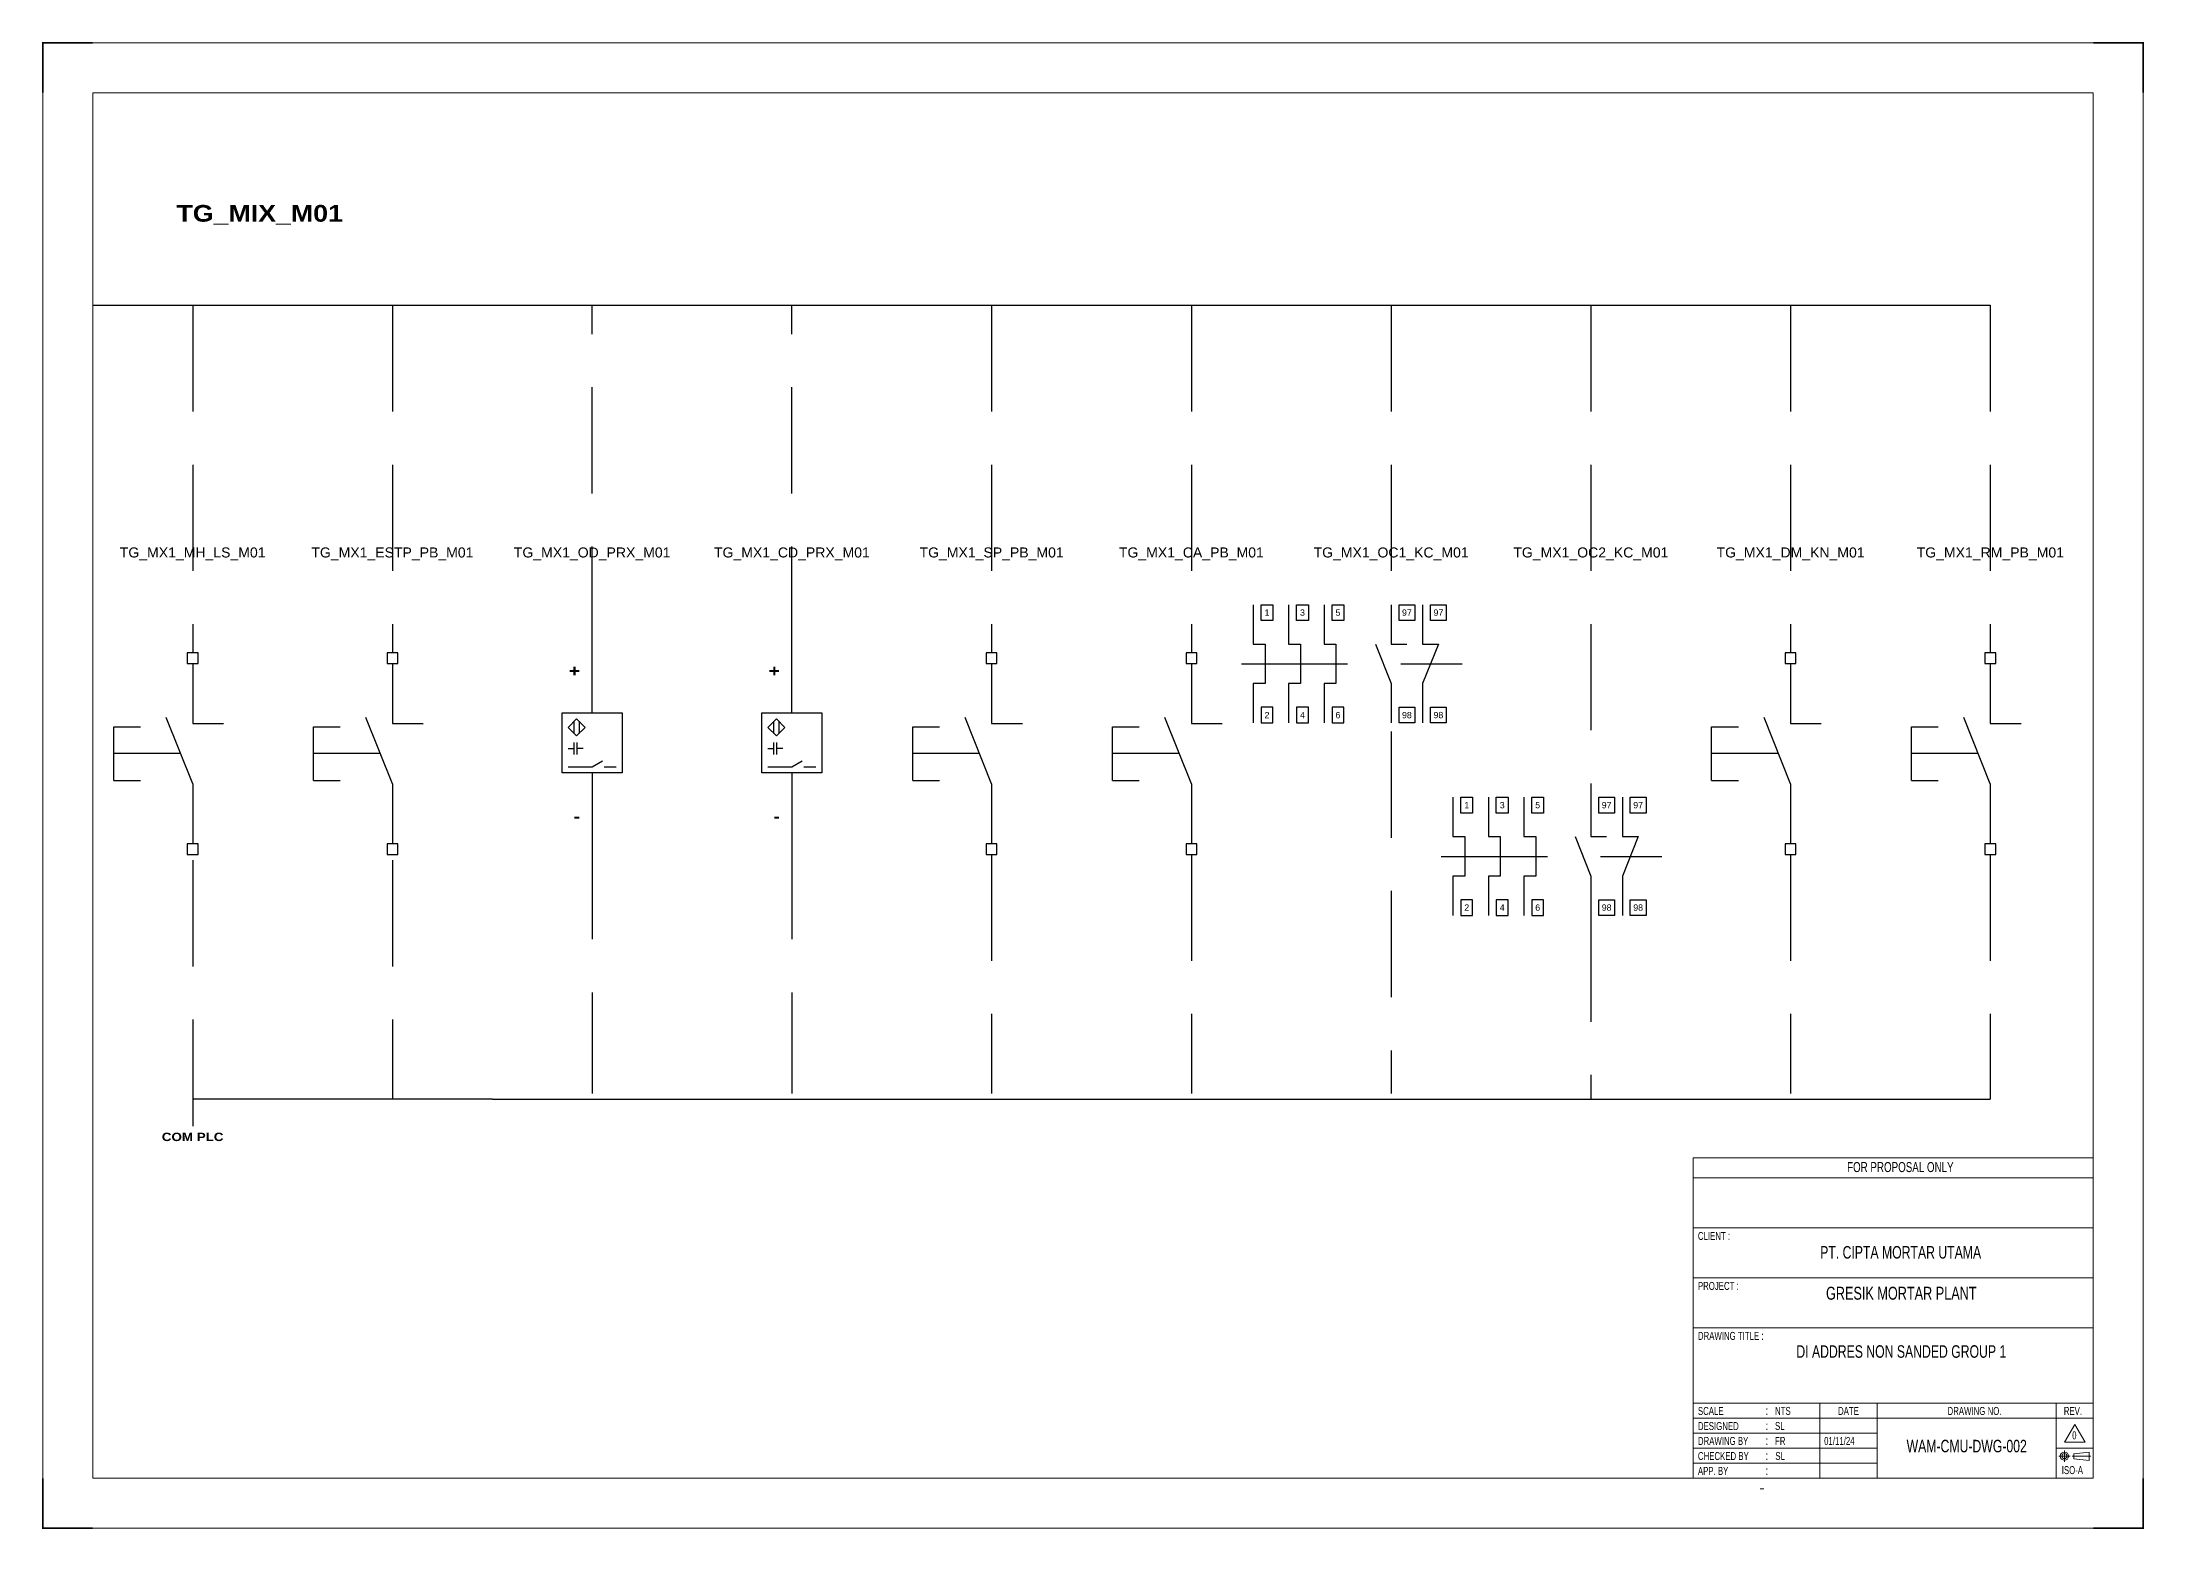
# Model space of a CAD drawing. Header units: centimetres. Extents: x -6233 to 67854, y 107 to 55669.
# Drawn here: x 46016 to 52298, y 36885 to 41328 of the extents above; entities that cross this region are included whole.
import ezdxf
from ezdxf.enums import TextEntityAlignment as Align

# ---------------------------------------------------------------- set-up
doc = ezdxf.new("R2010")
doc.units = ezdxf.units.CM
doc.header["$LTSCALE"] = 25.4
doc.linetypes.add('CENTER', pattern=[2, 1.25, -0.25, 0.25, -0.25])
doc.linetypes.add('HIDDEN', pattern=[0.375, 0.25, -0.125])
for name, color, linetype in [('1', 7, 'Continuous'), ('Etiket-Line-L', 7, 'Continuous'), ('EtIket-Line-S', 2, 'Continuous'), ('Etiket-Text-List0', 2, 'Continuous'), ('Etiket-Text-List1', 3, 'Continuous'), ('Etiket-Text-List2', 1, 'Continuous')]:
    doc.layers.add(name, color=color, linetype=linetype)
for name, color, linetype, lineweight in [('Center_line', 2, 'CENTER', 5), ('Etiket', 7, 'Continuous', 5), ('Object', 4, 'Continuous', 25)]:
    doc.layers.add(name, color=color, linetype=linetype, lineweight=lineweight)
doc.styles.add('Bold', font='ariblk.ttf', dxfattribs={"height": 25.4})
doc.styles.add('DIM', font='romans', dxfattribs={"height": 6.096})
doc.styles.get("Standard").update_dxf_attribs({"font": 'arial.ttf', "height": 25.4})

# ---------------------------------------------------------------- blocks, each defined once
blk = doc.blocks.new('x5 Out Line')
at = {"const_width": 0.3}
for points in [[(9.65, 286.71), (0, 286.71), (0, 277.06)], [(405.45, 277.06), (405.45, 286.71), (395.8, 286.71)], [(0, 9.65), (0, 0), (9.65, 0)], [(405.45, 9.65), (405.45, 0), (395.8, 0)]]:
    blk.add_lwpolyline(points, dxfattribs=at)
at = {"lineweight": 15}
blk.add_lwpolyline([(395.8, 9.65), (395.8, 277.06), (9.65, 277.06), (9.65, 9.65)], close=True, dxfattribs=at)
at = {"layer": 'EtIket-Line-S', "lineweight": 9, "ltscale": 0.5}
blk.add_lwpolyline([(0, 0), (405.45, 0), (405.45, 286.71), (0, 286.71)], close=True, dxfattribs=at)
blk = doc.blocks.new('A$C6CDB76E5')
at = {"lineweight": 15}
for p, q in [((-196.2, 0), (-196.2, 157.1)), ((-196.2, 157.1), (0, 157.1)), ((0, 0), (0, 157.1)), ((-196.2, 147.3), (0, 147.3)), ((-196.2, 122.8), (0, 122.8)), ((-196.2, 98.2), (0, 98.2)), ((-196.2, 73.7), (0, 73.7)), ((-196.2, 36.8), (0, 36.8)), ((-134, 0), (-134, 36.8)), ((-105.9, 0), (-105.9, 36.8)), ((-18.1, 0), (-18.1, 36.8)), ((-196.2, 29.4), (0, 29.4)), ((-196.2, 22.1), (-105.9, 22.1)), ((-196.2, 14.7), (-105.9, 14.7)), ((-18.1, 14.7), (0, 14.7)), ((-196.2, 7.4), (-105.9, 7.4))]:
    blk.add_line(p, q, dxfattribs=at)
at = {"layer": 'Center_line', "lineweight": 13}
for p, q in [((-16.9, 10.8), (-11.3, 10.8)), ((-14.1, 13.5), (-14.1, 8)), ((-10.3, 10.8), (-1.2, 10.8))]:
    blk.add_line(p, q, dxfattribs=at)
at = {"layer": 'Etiket-Line-L', "lineweight": 15}
for p, q in [((0, 0), (0, 122.6)), ((-196.2, 0), (0, 0))]:
    blk.add_line(p, q, dxfattribs=at)
blk.add_lwpolyline([(-9, 26.4), (-4, 17.7), (-14.1, 17.7)], close=True, dxfattribs=at)
at = {"layer": 'Object', "lineweight": 15}
blk.add_lwpolyline([(-9.5, 9.5), (-1.9, 8.7), (-1.9, 12.8), (-9.5, 12)], close=True, dxfattribs=at)
for radius in [2.03, 1.27]:
    blk.add_circle((-14.1, 10.8), radius, dxfattribs=at)
at = {"layer": '1', "color": 3, "lineweight": 9, "width": 0.7}
blk.add_text('ISO-A', height=3.91, dxfattribs=at).set_placement((-15.4, 2))
at = {"layer": 'Etiket-Text-List0', "lineweight": 13, "width": 0.7}
for s, height, p in [('CLIENT :', 3.92, (-193.8, 116.8)), ('PROJECT :', 3.92, (-193.8, 92.3)), ('DRAWING TITLE :', 3.923, (-193.8, 67.8)), ('SCALE', 3.92, (-193.8, 31)), (':', 4.17, (-160.6, 31)), ('DATE', 3.92, (-125.1, 31)), ('DRAWING NO.', 3.923, (-71.4, 31)), ('REV.', 3.92, (-14.4, 31)), ('DESIGNED', 3.92, (-193.8, 23.6)), (':', 4.17, (-160.6, 23.6)), ('CHECKED BY ', 3.923, (-193.8, 8.9)), ('DRAWING BY', 3.92, (-193.8, 16.3)), (':', 4.17, (-160.6, 16.3)), (':', 4.17, (-160.6, 8.9)), ('APP. BY ', 3.92, (-193.8, 1.6)), (':', 4.17, (-160.6, 1.6))]:
    blk.add_text(s, height=height, dxfattribs=at).set_placement(p)
at = {"layer": 'Etiket-Text-List1', "lineweight": 9, "width": 0.7}
for tag, p in [('1:XXXX', (-156, 31)), ('EN', (-156, 23.6)), ('DD/MM/YY', (-131.3, 23.6)), ('1', (-10.3, 19.1)), ('EN', (-156, 16.3)), ('EN', (-155.8, 8.9)), ('DD/MM/YY', (-131.3, 16.3)), ('DD/MM/YY', (-131.3, 8.9)), ('EN', (-155.7, 1.6)), ('DD/MM/YY', (-131.3, 1.6))]:
    blk.add_attdef(tag, p, '', height=3.92, dxfattribs=at)
at = {"layer": 'Etiket-Text-List2', "lineweight": 13, "width": 0.7}
for tag, height, p in [('FOR FABRICATION', 4.9, (-94.6, 150.1)), ('CLIENT_NAME', 6.13, (-94.1, 107.7)), ('PROJECT_1', 4.9, (-94.1, 87.5)), ('PROJECT_2', 4.9, (-94.1, 79.2)), ('DRAWING_TITLE1', 6.13, (-94.1, 59)), ('DRAWING_TITLE2', 6.13, (-94.1, 49.9)), ('DRAWING_TITLE3', 6.13, (-94.1, 40.1)), ('LDP-X-XXX-AR-01', 6.13, (-62, 12.7))]:
    blk.add_attdef(tag, text='', height=height, dxfattribs=at).set_placement(p, align=Align.CENTER)

msp = doc.modelspace()

# ---------------------------------------------------------------- linework, layer by layer
at = {"color": 146, "ltscale": 50, "true_color": 0x105689}
for p, q in [((46167.4, 40541.6), (46764.4, 40541.6)), ((46764.4, 40541.6), (47361.4, 40541.6)), ((47361.4, 40541.6), (47958.4, 40541.6)), ((47958.4, 40541.6), (48555.4, 40541.6)), ((48555.4, 40541.6), (49152.4, 40541.6)), ((49152.4, 40541.6), (49749.4, 40541.6)), ((49749.4, 40541.6), (50346.4, 40541.6)), ((50346.4, 40541.6), (50943.4, 40541.6)), ((50943.4, 40541.6), (51540.4, 40541.6)), ((51540.4, 40541.6), (51838.9, 40541.6)), ((47362.4, 38168.8), (46465.9, 38168.8)), ((46465.9, 38168.8), (46465.9, 38088.8)), ((47362.4, 38168.8), (48557.4, 38168.8)), ((48557.4, 38168.8), (48557.4, 38168.8)), ((48557.4, 38168.8), (49752.4, 38168.8)), ((49752.4, 38168.8), (51838.9, 38168.8))]:
    msp.add_line(p, q, dxfattribs=at)
at = {"color": 146, "linetype": 'HIDDEN', "ltscale": 50, "true_color": 0x105689}
for p, q in [((46465.9, 40541.6), (46465.9, 39503)), ((47062.9, 40541.6), (47062.9, 39503)), ((47659.9, 39503), (47659.9, 40541.6)), ((48256.9, 39503), (48256.9, 40541.6)), ((48853.9, 40541.6), (48853.9, 39503)), ((49450.9, 40541.6), (49450.9, 39503)), ((50047.9, 40541.6), (50047.9, 39646.8)), ((50644.9, 40541.6), (50644.9, 39071.5)), ((51241.9, 40541.6), (51241.9, 39503)), ((51838.9, 40541.6), (51838.9, 39503)), ((50047.9, 39267.5), (50047.9, 38185.9)), ((47659.9, 38964.5), (47659.9, 38185.9)), ((48256.9, 38964.5), (48256.9, 38185.9)), ((48853.9, 38900.5), (48853.9, 38185.9)), ((49450.9, 38900.5), (49450.9, 38185.9)), ((51241.9, 38900.5), (51241.9, 38185.9)), ((51838.9, 38900.5), (51838.9, 38168.8)), ((46465.9, 38883.4), (46465.9, 38168.8)), ((47062.9, 38883.4), (47062.9, 38168.8)), ((50644.9, 38718.1), (50644.9, 38168.8))]:
    msp.add_line(p, q, dxfattribs=at)
at = {"ltscale": 50}
for p, q in [((50047.9, 39646.8), (50047.9, 39529)), ((50142.2, 39646.8), (50142.2, 39529)), ((46465.9, 39471), (46465.9, 39291.5)), ((47062.9, 39471), (47062.9, 39291.5)), ((47659.9, 39323.5), (47659.9, 39503)), ((48256.9, 39323.5), (48256.9, 39503)), ((48853.9, 39471), (48853.9, 39291.5)), ((49450.9, 39471), (49450.9, 39291.5)), ((51241.9, 39471), (51241.9, 39291.5)), ((51838.9, 39471), (51838.9, 39291.5)), ((50047.9, 39411.2), (50047.9, 39293.5)), ((50142.2, 39411.2), (50142.2, 39293.5)), ((47588.2, 39216.8), (47606.1, 39216.8)), ((47633, 39216.8), (47615.1, 39216.8)), ((48185.2, 39216.8), (48203.1, 39216.8)), ((48230, 39216.8), (48212.1, 39216.8)), ((47659.9, 39144), (47659.9, 38964.5)), ((47695.8, 39162), (47731.7, 39162)), ((48256.9, 39144), (48256.9, 38964.5)), ((48292.8, 39162), (48328.7, 39162)), ((46465.9, 39112), (46465.9, 38932.5)), ((47062.9, 39112), (47062.9, 38932.5)), ((48853.9, 39112), (48853.9, 38932.5)), ((49450.9, 39112), (49450.9, 38932.5)), ((51241.9, 39112), (51241.9, 38932.5)), ((51838.9, 39112), (51838.9, 38932.5)), ((50644.9, 39071.5), (50644.9, 38953.7)), ((50739.2, 39071.5), (50739.2, 38953.7)), ((50644.9, 38835.9), (50644.9, 38718.1)), ((50739.2, 38835.9), (50739.2, 38718.1))]:
    msp.add_line(p, q, dxfattribs=at)
at = {"linetype": 'HIDDEN', "ltscale": 50}
for p, q in [((49600.4, 39470.1), (50259.9, 39470.1)), ((50197.4, 38894.8), (50856.9, 38894.8))]:
    msp.add_line(p, q, dxfattribs=at)
at = {"ltscale": 500}
for p, q in [((46230, 39121.8), (46230, 39281.8)), ((46230, 39281.8), (46310, 39281.8)), ((46465.9, 39112), (46386.7, 39310.1)), ((46465.9, 39291.5), (46557.7, 39291.5)), ((46827, 39121.8), (46827, 39281.8)), ((46827, 39281.8), (46907, 39281.8)), ((47062.9, 39112), (46983.7, 39310.1)), ((47062.9, 39291.5), (47154.7, 39291.5)), ((48618, 39121.8), (48618, 39281.8)), ((48618, 39281.8), (48698, 39281.8)), ((48853.9, 39112), (48774.7, 39310.1)), ((48853.9, 39291.5), (48945.7, 39291.5)), ((49215, 39121.8), (49215, 39281.8)), ((49215, 39281.8), (49295, 39281.8)), ((49450.9, 39112), (49371.7, 39310.1)), ((49450.9, 39291.5), (49542.7, 39291.5)), ((51006, 39121.8), (51006, 39281.8)), ((51006, 39281.8), (51086, 39281.8)), ((51241.9, 39112), (51162.7, 39310.1)), ((51241.9, 39291.5), (51333.7, 39291.5)), ((51603, 39121.8), (51603, 39281.8)), ((51603, 39281.8), (51683, 39281.8)), ((51838.9, 39112), (51759.7, 39310.1)), ((51838.9, 39291.5), (51930.7, 39291.5)), ((46430, 39201.8), (46230, 39201.8)), ((47027, 39201.8), (46827, 39201.8)), ((48818, 39201.8), (48618, 39201.8)), ((49415, 39201.8), (49215, 39201.8)), ((51206, 39201.8), (51006, 39201.8)), ((51803, 39201.8), (51603, 39201.8)), ((46230, 39121.8), (46310, 39121.8)), ((46827, 39121.8), (46907, 39121.8)), ((48618, 39121.8), (48698, 39121.8)), ((49215, 39121.8), (49295, 39121.8)), ((51006, 39121.8), (51086, 39121.8)), ((51603, 39121.8), (51683, 39121.8))]:
    msp.add_line(p, q, dxfattribs=at)
at = {"color": 1, "ltscale": 50}
for points in [[(49635.8, 39646.8), (49635.8, 39529), (49671.1, 39529), (49671.1, 39411.2), (49635.8, 39411.2), (49635.8, 39293.5)], [(49741.7, 39646.8), (49741.7, 39529), (49777.1, 39529), (49777.1, 39411.2), (49741.7, 39411.2), (49741.7, 39293.5)], [(49847.7, 39646.8), (49847.7, 39529), (49883.1, 39529), (49883.1, 39411.2), (49847.7, 39411.2), (49847.7, 39293.5)], [(50232.8, 39071.5), (50232.8, 38953.7), (50268.1, 38953.7), (50268.1, 38835.9), (50232.8, 38835.9), (50232.8, 38718.1)], [(50338.7, 39071.5), (50338.7, 38953.7), (50374.1, 38953.7), (50374.1, 38835.9), (50338.7, 38835.9), (50338.7, 38718.1)], [(50444.7, 39071.5), (50444.7, 38953.7), (50480.1, 38953.7), (50480.1, 38835.9), (50444.7, 38835.9), (50444.7, 38718.1)]]:
    msp.add_lwpolyline(points, dxfattribs=at)
at = {"ltscale": 50}
for points in [[(49659.3, 39646.8), (49694.6, 39646.8), (49694.6, 39599.7), (49659.3, 39599.7)], [(49765.3, 39646.8), (49800.6, 39646.8), (49800.6, 39599.7), (49765.3, 39599.7)], [(49871.3, 39646.8), (49906.6, 39646.8), (49906.6, 39599.7), (49871.3, 39599.7)], [(50071.5, 39646.8), (50118.6, 39646.8), (50118.6, 39599.7), (50071.5, 39599.7)], [(50165.7, 39646.8), (50212.8, 39646.8), (50212.8, 39599.7), (50165.7, 39599.7)], [(49659.3, 39293.5), (49694.6, 39293.5), (49694.6, 39340.6), (49659.3, 39340.6)], [(49765.3, 39293.5), (49800.6, 39293.5), (49800.6, 39340.6), (49765.3, 39340.6)], [(49871.3, 39293.5), (49906.6, 39293.5), (49906.6, 39340.6), (49871.3, 39340.6)], [(50071.5, 39340.6), (50118.6, 39340.6), (50118.6, 39293.5), (50071.5, 39293.5)], [(50165.7, 39340.6), (50212.8, 39340.6), (50212.8, 39293.5), (50165.7, 39293.5)], [(47570.2, 39323.5), (47749.7, 39323.5), (47749.7, 39144), (47570.2, 39144)], [(47613.5, 39254.8), (47588.2, 39280.2), (47613.5, 39305.6), (47638.9, 39280.2)], [(48167.2, 39323.5), (48346.7, 39323.5), (48346.7, 39144), (48167.2, 39144)], [(48210.5, 39254.8), (48185.2, 39280.2), (48210.5, 39305.6), (48235.9, 39280.2)], [(50256.3, 39071.5), (50291.6, 39071.5), (50291.6, 39024.3), (50256.3, 39024.3)], [(50362.3, 39071.5), (50397.6, 39071.5), (50397.6, 39024.3), (50362.3, 39024.3)], [(50468.3, 39071.5), (50503.6, 39071.5), (50503.6, 39024.3), (50468.3, 39024.3)], [(50668.5, 39071.5), (50715.6, 39071.5), (50715.6, 39024.3), (50668.5, 39024.3)], [(50762.7, 39071.5), (50809.8, 39071.5), (50809.8, 39024.3), (50762.7, 39024.3)], [(50256.3, 38718.1), (50291.6, 38718.1), (50291.6, 38765.2), (50256.3, 38765.2)], [(50362.3, 38718.1), (50397.6, 38718.1), (50397.6, 38765.2), (50362.3, 38765.2)], [(50468.3, 38718.1), (50503.6, 38718.1), (50503.6, 38765.2), (50468.3, 38765.2)], [(50668.5, 38765.2), (50715.6, 38765.2), (50715.6, 38718.1), (50668.5, 38718.1)], [(50762.7, 38765.2), (50809.8, 38765.2), (50809.8, 38718.1), (50762.7, 38718.1)]]:
    msp.add_lwpolyline(points, close=True, dxfattribs=at)
for points in [[(50000.8, 39529), (50047.9, 39411.2)], [(50047.9, 39529), (50095.1, 39529)], [(50142.2, 39529), (50189.3, 39529), (50142.2, 39411.2)], [(47606.4, 39262), (47606.4, 39298.4)], [(47620.7, 39298.4), (47620.7, 39262)], [(48203.4, 39262), (48203.4, 39298.4)], [(48217.7, 39298.4), (48217.7, 39262)], [(47606.1, 39198.8), (47606.1, 39216.8), (47606.1, 39234.7)], [(47615.1, 39198.8), (47615.1, 39216.8), (47615.1, 39234.7)], [(48203.1, 39198.8), (48203.1, 39216.8), (48203.1, 39234.7)], [(48212.1, 39198.8), (48212.1, 39216.8), (48212.1, 39234.7)], [(47588.2, 39162), (47659.9, 39162), (47691, 39179.9)], [(48185.2, 39162), (48256.9, 39162), (48288, 39179.9)], [(50597.8, 38953.7), (50644.9, 38835.9)], [(50644.9, 38953.7), (50692.1, 38953.7)], [(50739.2, 38953.7), (50786.3, 38953.7), (50739.2, 38835.9)]]:
    msp.add_lwpolyline(points, dxfattribs=at)
at = {"ltscale": 500}
for points in [[(46449.9, 39471), (46481.9, 39471), (46481.9, 39503), (46449.9, 39503)], [(47046.9, 39471), (47078.9, 39471), (47078.9, 39503), (47046.9, 39503)], [(48837.9, 39471), (48869.9, 39471), (48869.9, 39503), (48837.9, 39503)], [(49434.9, 39471), (49466.9, 39471), (49466.9, 39503), (49434.9, 39503)], [(51225.9, 39471), (51257.9, 39471), (51257.9, 39503), (51225.9, 39503)], [(51822.9, 39471), (51854.9, 39471), (51854.9, 39503), (51822.9, 39503)], [(46449.9, 38900.5), (46481.9, 38900.5), (46481.9, 38932.5), (46449.9, 38932.5)], [(47046.9, 38900.5), (47078.9, 38900.5), (47078.9, 38932.5), (47046.9, 38932.5)], [(48837.9, 38900.5), (48869.9, 38900.5), (48869.9, 38932.5), (48837.9, 38932.5)], [(49434.9, 38900.5), (49466.9, 38900.5), (49466.9, 38932.5), (49434.9, 38932.5)], [(51225.9, 38900.5), (51257.9, 38900.5), (51257.9, 38932.5), (51225.9, 38932.5)], [(51822.9, 38900.5), (51854.9, 38900.5), (51854.9, 38932.5), (51822.9, 38932.5)]]:
    msp.add_lwpolyline(points, close=True, dxfattribs=at)

# ---------------------------------------------------------------- block references
at = {"layer": 'Etiket', "lineweight": 0}
ref = msp.add_blockref('A$C6CDB76E5', (52146.3, 37036.3), dxfattribs=dict(at, xscale=6.095870930054101, yscale=6.095870930054101, zscale=6.095870930054101))
ref.add_attrib('FOR FABRICATION', 'FOR PROPOSAL ONLY', dxfattribs={"layer": 'Etiket-Text-List2', "lineweight": 13, "height": 29.894, "width": 0.7}).set_placement((51569.9, 37951.2), align=Align.CENTER)
ref.add_attrib('CLIENT_NAME', 'PT. CIPTA MORTAR UTAMA', dxfattribs={"layer": 'Etiket-Text-List2', "lineweight": 13, "height": 37.368, "width": 0.7}).set_placement((51570.9, 37692.7), align=Align.CENTER)
ref.add_attrib('PROJECT_1', 'GRESIK MORTAR PLANT', dxfattribs={"layer": 'Etiket-Text-List2', "lineweight": 13, "height": 38.709, "width": 0.7}).set_placement((51572.8, 37569.7), align=Align.CENTER)
ref.add_attrib('DRAWING_TITLE1', 'DI ADDRES NON SANDED GROUP 1', dxfattribs={"layer": 'Etiket-Text-List2', "lineweight": 13, "height": 37.368, "width": 0.7}).set_placement((51572.8, 37396.2), align=Align.CENTER)
ref.add_attrib('1:XXXX', 'NTS', (51195.4, 37225.3), dxfattribs={"layer": 'Etiket-Text-List1', "lineweight": 13, "height": 23.92, "width": 0.7})
ref.add_attrib('EN', 'SL', (51195.4, 37180.4), dxfattribs={"layer": 'Etiket-Text-List1', "lineweight": 13, "height": 23.92, "width": 0.7})
ref.add_attrib('EN', 'FR', (51195.4, 37135.6), dxfattribs={"layer": 'Etiket-Text-List1', "lineweight": 13, "height": 23.92, "width": 0.7})
ref.add_attrib('DD/MM/YY', '01/11/24', (51342.2, 37135.6), dxfattribs={"layer": 'Etiket-Text-List1', "lineweight": 13, "height": 23.92, "width": 0.7})
ref.add_attrib('EN', 'SL', (51196.3, 37090.7), dxfattribs={"layer": 'Etiket-Text-List1', "lineweight": 13, "height": 23.92, "width": 0.7})
ref.add_attrib('LDP-X-XXX-AR-01', 'WAM-CMU-DWG-002', dxfattribs={"layer": 'Etiket-Text-List2', "lineweight": 15, "height": 37.368, "width": 0.7}).set_placement((51768.3, 37113.6), align=Align.CENTER)
ref.add_attrib('1', '0', (52083.5, 37152.5), dxfattribs={"layer": 'Etiket-Text-List1', "lineweight": 13, "height": 23.9, "width": 0.7})
at = {"layer": 'Etiket-Line-L', "lineweight": 0}
ref = msp.add_blockref('x5 Out Line', (46018, 36886.9), dxfattribs=dict(at, xscale=15.48351216233742, yscale=15.48351216233742, zscale=15.48351216233742))
ref.add_attrib('FILE_NAME', '-', (51148.1, 36994.8), dxfattribs={"layer": 'Etiket-Text-List1', "lineweight": 13, "height": 21.7, "style": 'DIM', "width": 0.7})

# ---------------------------------------------------------------- texts
at = {"ltscale": 500, "style": 'Bold'}
msp.add_text('TG_MIX_M01', height=50, dxfattribs=at).set_placement((46417.4, 40791.6))
at = {"ltscale": 50}
for s, p in [('TG_MX1_MH_LS_M01', (46465.9, 39803)), ('TG_MX1_ESTP_PB_M01', (47062.9, 39803)), ('TG_MX1_OD_PRX_M01', (47659.9, 39803)), ('TG_MX1_CD_PRX_M01', (48256.9, 39803)), ('TG_MX1_SP_PB_M01', (48853.9, 39803)), ('TG_MX1_CA_PB_M01', (49450.9, 39803)), ('TG_MX1_OC1_KC_M01', (50047.9, 39803)), ('TG_MX1_OC2_KC_M01', (50644.9, 39803)), ('TG_MX1_DM_KN_M01', (51241.9, 39803)), ('TG_MX1_RM_PB_M01', (51838.9, 39803))]:
    msp.add_text(s, height=30, dxfattribs=at).set_placement(p, align=Align.MIDDLE_CENTER)
at = {"ltscale": 500}
for s, height, p in [('1', 18.8, (49677, 39623.2)), ('3', 18.8, (49783, 39623.2)), ('5', 18.8, (49889, 39623.2)), ('97', 18.84, (50095.1, 39623.2)), ('97', 18.84, (50189.3, 39623.2)), ('2', 18.8, (49677, 39317)), ('4', 18.8, (49783, 39317)), ('6', 18.8, (49889, 39317)), ('98', 18.84, (50095.1, 39317)), ('98', 18.84, (50189.3, 39317)), ('1', 18.8, (50274, 39047.9)), ('3', 18.8, (50380, 39047.9)), ('5', 18.8, (50486, 39047.9)), ('97', 18.84, (50692.1, 39047.9)), ('97', 18.84, (50786.3, 39047.9)), ('2', 18.8, (50274, 38741.7)), ('4', 18.8, (50380, 38741.7)), ('6', 18.8, (50486, 38741.7)), ('98', 18.84, (50692.1, 38741.7)), ('98', 18.84, (50786.3, 38741.7))]:
    msp.add_text(s, height=height, dxfattribs=at).set_placement(p, align=Align.MIDDLE_CENTER)
at = {"ltscale": 500, "style": 'Bold'}
for p in [(47624, 39467.1), (48221, 39467.1)]:
    msp.add_text('+', height=35.9, dxfattribs=at).set_placement(p, align=Align.TOP_RIGHT)
for p in [(47624, 38986.1), (48221, 38986.1)]:
    msp.add_text('-', height=35.9, dxfattribs=at).set_placement(p, align=Align.BOTTOM_RIGHT)
at = {"ltscale": 50, "style": 'Bold'}
msp.add_text('COM PLC', height=25, dxfattribs=at).set_placement((46465.9, 38068.8), align=Align.TOP_CENTER)

doc.saveas('drawing.dxf')
